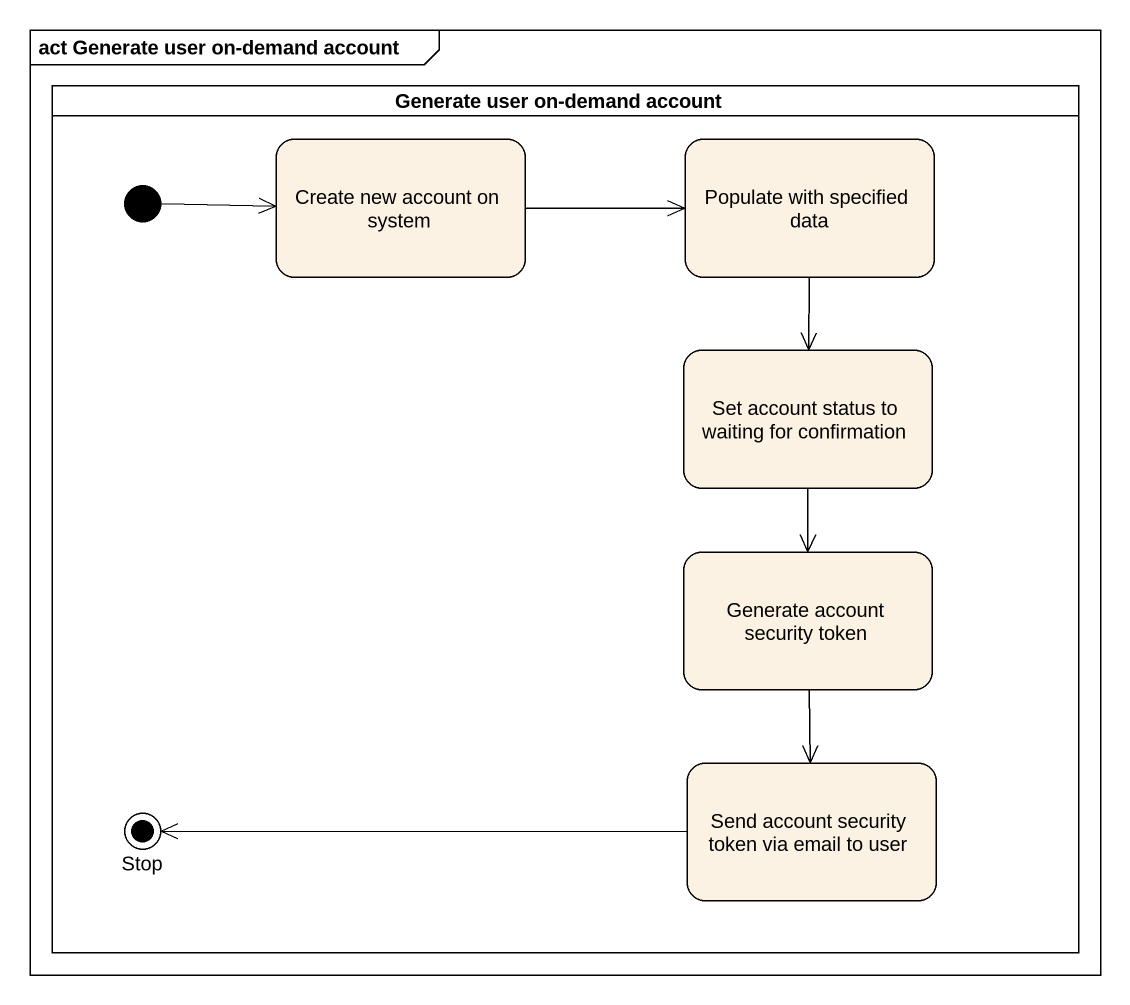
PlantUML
@startuml
mainframe act Generate user on-demand account
hide empty description
state "Generate user on-demand account" as Generate_user_on_demand <<partition>> {
  state "Create new account on system" as Create_new_account_on_system
  state "Populate with specified data" as Populate_with_specified_data
  state "Set account status to waiting for confirmation" as Set_account_status_to
  state "Generate account security token" as Generate_account_security
  state "Stop" as Stop_ <<end>>
  state "Send account security token via email to user" as Send_account_security_token
  [*] -right-> Create_new_account_on_system
}
Create_new_account_on_system -right-> Populate_with_specified_data
Populate_with_specified_data --> Set_account_status_to
Set_account_status_to --> Generate_account_security
Generate_account_security --> Send_account_security_token
Send_account_security_token -left-> Stop_
@enduml
